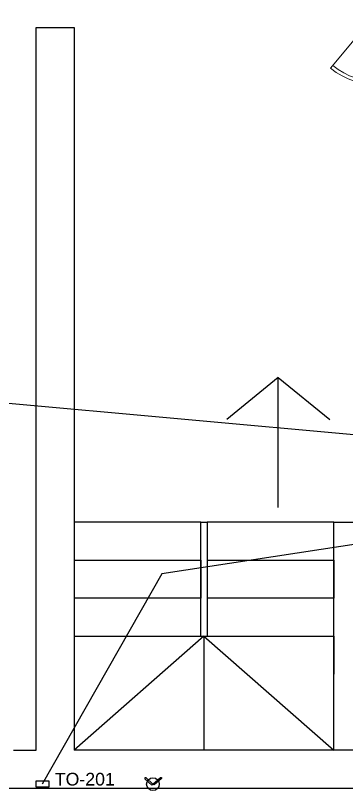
# Model space of a CAD drawing. Header units: millimetres. Extents: x -1911 to 4021, y -174 to 2851.
# Drawn here: x 2912 to 3173, y 461 to 1073 of the extents above; entities that cross this region are included whole.
import ezdxf

# ---------------------------------------------------------------- set-up
doc = ezdxf.new("R2010")
doc.units = ezdxf.units.MM
doc.layers.add('ARREDI attrezzature - furniture', color=175, linetype='Continuous', lineweight=9)
doc.styles.get("Standard").update_dxf_attribs({"font": 'arial.ttf'})

# ---------------------------------------------------------------- blocks, each defined once
blk = doc.blocks.new('AccessPoint')
for p, q in [((1003.47, 1113.11), (1002.36, 1113.11)), ((1002.36, 1113.11), (1002.36, 1112.28)), ((1002.36, 1112.28), (1008.05, 1107.42)), ((1008.85, 1108.17), (1003.47, 1113.11)), ((1008.05, 1107.42), (1008.85, 1108.17)), ((1008.85, 1108.17), (1014.9, 1113.34)), ((1009.85, 1107.74), (1008.85, 1108.17)), ((1015.62, 1112.67), (1009.85, 1107.74)), ((1014.9, 1113.34), (1015.62, 1113.34)), ((1015.62, 1113.34), (1015.62, 1112.67))]:
    blk.add_line(p, q)
blk.add_circle((1008.85, 1108.17), 5)

msp = doc.modelspace()

# ---------------------------------------------------------------- linework, layer by layer
for p, q in [((2928.04, 492.78), (2928.04, 1063.39)), ((2958.04, 1063.39), (2958.04, 492.78)), ((3119.22, 787.04), (3078.63, 753.99)), ((3119.22, 684.58), (3119.22, 787.04)), ((3119.22, 787.04), (3159.81, 753.99)), ((3058.04, 672.78), (2958.04, 672.78)), ((3058.04, 582.78), (3058.04, 672.78)), ((3058.04, 672.78), (3063.04, 672.78)), ((3063.04, 672.78), (3063.04, 582.78)), ((3163.04, 672.78), (3063.04, 672.78)), ((3163.04, 492.78), (3163.04, 672.78)), ((3163.04, 672.78), (3168.04, 672.78)), ((2958.04, 642.78), (3058.04, 642.78)), ((3058.04, 642.78), (3058.04, 612.78)), ((3063.04, 642.78), (3163.04, 642.78)), ((3163.04, 642.78), (3163.04, 612.78)), ((3058.04, 612.78), (2958.04, 612.78)), ((3163.04, 612.78), (3063.04, 612.78)), ((2958.04, 582.78), (3058.04, 582.78)), ((3060.54, 582.78), (2958.04, 492.78)), ((3058.04, 582.78), (3063.04, 582.78)), ((3058.04, 582.78), (3060.54, 582.78)), ((3060.54, 582.78), (3060.54, 492.78)), ((3060.54, 582.78), (3163.04, 492.78)), ((3063.04, 582.78), (3163.04, 582.78)), ((3163.04, 582.78), (3163.04, 552.78)), ((3528.04, 492.78), (2958.04, 492.78)), ((3528.04, 492.78), (2958.04, 492.78))]:
    msp.add_line(p, q)
at = {"color": 0}
for p, q in [((2928.04, 1063.39), (2958.04, 1063.39)), ((3168.04, 672.78), (3178.04, 672.78)), ((2910.15, 492.78), (2928.04, 492.78)), ((2188.08, 462.78), (3558.04, 462.78))]:
    msp.add_line(p, q, dxfattribs=at)
at = {"color": 1}
for p, q in [((3533.98, 709.82), (2574.43, 796.56)), ((3533.98, 709.58), (3027.38, 632.2)), ((3027.38, 632.2), (2932.94, 465.97))]:
    msp.add_line(p, q, dxfattribs=at)
at = {"color": 242, "true_color": 0xcd2027}
msp.add_lwpolyline([(2927.96, 468.77), (2937.96, 468.77), (2937.96, 463.77), (2927.96, 463.77)], close=True, dxfattribs=at)
at = {"layer": 'ARREDI attrezzature - furniture'}
msp.add_line((3194.83, 1072.84), (3160.48, 1031.19), dxfattribs=at)
for radius in [51.29, 53.99]:
    msp.add_arc((3194.83, 1072.84), radius, 230.4913, 320.4913, dxfattribs=at)

# ---------------------------------------------------------------- block references
msp.add_blockref('AccessPoint', (2011.41, -642.1))

# ---------------------------------------------------------------- texts
at = {"color": 242, "true_color": 0xcd2027, "insert": (2942.8, 475.01), "char_height": 10, "attachment_point": 1}
msp.add_mtext_dynamic_manual_height_columns('TO-201', width=50.3931, gutter_width=12.5, heights=[2.87], dxfattribs=at)

doc.saveas('drawing.dxf')
